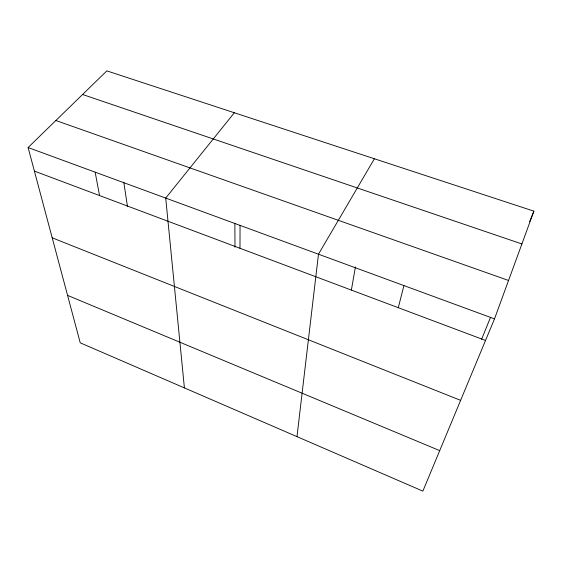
<?xml version="1.0" encoding="UTF-8"?>
<svg xmlns="http://www.w3.org/2000/svg" width="562" height="562" viewBox="0 0 562 562"><rect width="100%" height="100%" fill="white"/><g stroke="black" fill="none" stroke-linecap="round" stroke-linejoin="round"><path stroke-width="0.84" d="M239.988 248.285L240.044 225.39M296.982 436.639L318.471 254.2L374.397 158.765M351.383 290.006L355.437 266.908M398.282 307.702L403.923 285.587M494.511 318.865L533.9 211.157L106.843 70.875L28.1 147.532L80.233 342.82L422.863 491.125L494.511 318.865L28.1 147.532M481.571 339.279L490.422 317.6M529.608 221.667L533.9 211.157M234.34 112.758L165.713 198.077L184.406 387.913M82.579 94.493L521.901 243.957M55.87 120.5L508.554 280.466M34.394 171.101L485.533 340.453M52.203 237.817L460.622 400.348M67.566 295.373L439.716 450.619M95.154 172.162L99.544 195.562M123.78 182.207L127.462 206.416M234.874 223.571L234.986 247.224"/></g></svg>
